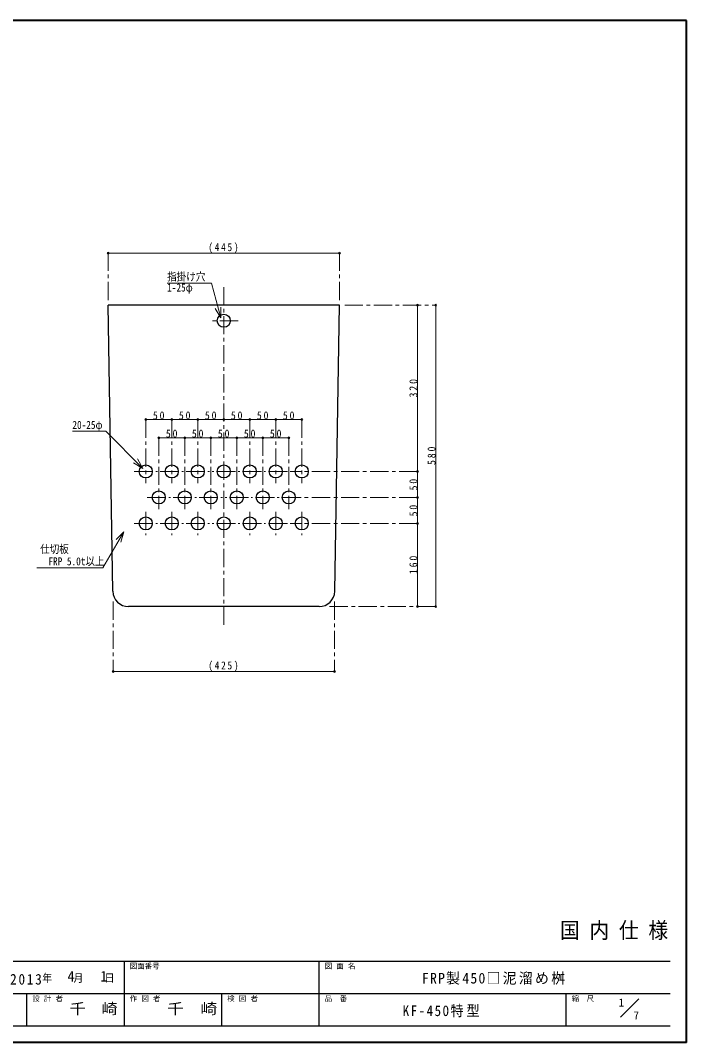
# Model space of a CAD drawing. Units: millimetres at full size, sheet at 1:7. Extents: x -1486 to 1349, y -951 to 1016.
# Drawn here: x 68 to 1349, y -951 to 1016 of the extents above; entities that cross this region are included whole.
import ezdxf
from ezdxf.enums import TextEntityAlignment as Align

# ---------------------------------------------------------------- set-up
doc = ezdxf.new("R2010")
doc.units = ezdxf.units.MM
doc.header["$LTSCALE"] = 7
doc.header["$PDMODE"] = 32
doc.header["$PDSIZE"] = 3.5
doc.linetypes.add('CHAIN1', pattern=[8, 5, -1, 1, -1])
doc.layers.add('0-0', color=7, linetype='Continuous', lineweight=18)
doc.styles.add('ＭＳ ゴシック', font='')
doc.styles.get('ＭＳ ゴシック').set_extended_font_data('MS Gothic')

msp = doc.modelspace()

# ---------------------------------------------------------------- linework, layer by layer
at = {"layer": '0-0', "color": 1, "lineweight": 40}
for p, q in [((1349.039, 1016.339), (-1485.961, 1016.339)), ((1349.039, -950.661), (1349.039, 1016.339)), ((1349.039, -950.661), (-1485.961, -950.661))]:
    msp.add_line(p, q, dxfattribs=at)
at = {"layer": '0-0', "color": 4, "linetype": 'CHAIN1', "lineweight": 9}
for p, q in [((236.539, 478.339), (236.539, 568.339)), ((681.539, 478.339), (681.539, 568.339)), ((459.039, 503.339), (459.039, -146.661)), ((691.539, 468.339), (866.539, 468.339)), ((486.539, 438.339), (431.539, 438.339)), ((309.039, 248.339), (309.039, 125.839)), ((359.039, 248.339), (359.039, 125.839)), ((409.039, 248.339), (409.039, 125.839)), ((509.039, 248.339), (509.039, 125.839)), ((559.039, 248.339), (559.039, 125.839)), ((609.039, 248.339), (609.039, 125.839)), ((334.039, 213.339), (334.039, 75.839)), ((384.039, 213.339), (384.039, 75.839)), ((434.039, 213.339), (434.039, 75.839)), ((484.039, 213.339), (484.039, 75.839)), ((534.039, 213.339), (534.039, 75.839)), ((584.039, 213.339), (584.039, 75.839)), ((286.539, 148.339), (331.539, 148.339)), ((336.539, 148.339), (381.539, 148.339)), ((386.539, 148.339), (431.539, 148.339)), ((481.539, 148.339), (436.539, 148.339)), ((531.539, 148.339), (486.539, 148.339)), ((581.539, 148.339), (536.539, 148.339)), ((831.539, 148.339), (586.539, 148.339)), ((311.539, 98.339), (356.539, 98.339)), ((361.539, 98.339), (406.539, 98.339)), ((411.539, 98.339), (456.539, 98.339)), ((506.539, 98.339), (461.539, 98.339)), ((556.539, 98.339), (511.539, 98.339)), ((831.539, 98.339), (561.539, 98.339)), ((309.039, 70.839), (309.039, 25.839)), ((359.039, 70.839), (359.039, 25.839)), ((409.039, 70.839), (409.039, 25.839)), ((509.039, 70.839), (509.039, 25.839)), ((559.039, 70.839), (559.039, 25.839)), ((609.039, 70.839), (609.039, 25.839)), ((286.539, 48.339), (331.539, 48.339)), ((336.539, 48.339), (381.539, 48.339)), ((386.539, 48.339), (431.539, 48.339)), ((481.539, 48.339), (436.539, 48.339)), ((531.539, 48.339), (486.539, 48.339)), ((581.539, 48.339), (536.539, 48.339)), ((831.539, 48.339), (586.539, 48.339)), ((246.206, -102.161), (246.206, -236.661)), ((662.368, -111.661), (866.539, -111.661)), ((671.872, -102.161), (671.872, -236.661))]:
    msp.add_line(p, q, dxfattribs=at)
at = {"layer": '0-0', "color": 4, "lineweight": 9}
for p, q in [((236.539, 568.339), (681.539, 568.339)), ((831.539, 148.339), (831.539, 468.339)), ((866.539, 468.339), (866.539, -111.661)), ((309.039, 248.339), (359.039, 248.339)), ((359.039, 248.339), (409.039, 248.339)), ((409.039, 248.339), (459.039, 248.339)), ((459.039, 248.339), (509.039, 248.339)), ((509.039, 248.339), (559.039, 248.339)), ((559.039, 248.339), (609.039, 248.339)), ((334.039, 213.339), (384.039, 213.339)), ((384.039, 213.339), (434.039, 213.339)), ((434.039, 213.339), (484.039, 213.339)), ((484.039, 213.339), (534.039, 213.339)), ((534.039, 213.339), (584.039, 213.339)), ((831.539, 98.339), (831.539, 148.339)), ((831.539, 48.339), (831.539, 98.339)), ((831.539, -111.661), (831.539, 48.339)), ((246.206, -236.661), (671.872, -236.661))]:
    msp.add_line(p, q, dxfattribs=at)
at = {"layer": '0-0'}
for p, q in [((435.126, 511.006), (350.106, 511.006)), ((453.126, 443.831), (435.126, 511.006)), ((453.126, 443.831), (442.626, 462.017)), ((453.126, 443.831), (453.126, 464.831)), ((232.054, 225.688), (167.779, 225.688)), ((303.561, 154.18), (232.054, 225.688)), ((303.561, 154.18), (285.375, 164.68)), ((303.561, 154.18), (293.061, 172.367)), ((266.657, 32.464), (226.635, -36.856)), ((266.657, 32.464), (251.808, 17.615)), ((266.657, 32.464), (261.222, 12.18)), ((99.539, -36.856), (226.635, -36.856)), ((1222.184, -902.016), (1257.539, -866.661))]:
    msp.add_line(p, q, dxfattribs=at)
at = {"layer": '0-0', "color": 5, "lineweight": 25}
for p, q in [((681.539, 468.339), (236.539, 468.339)), ((245.714, -82.161), (236.539, 468.339)), ((672.364, -82.161), (681.539, 468.339)), ((642.368, -111.661), (275.71, -111.661))]:
    msp.add_line(p, q, dxfattribs=at)
at = {"layer": '0-0', "color": 6, "lineweight": 25}
for p, q in [((-1454.461, -794.161), (1317.539, -794.161)), ((267.539, -794.161), (267.539, -919.161)), ((642.539, -919.161), (642.539, -794.161)), ((1317.539, -856.661), (-107.461, -856.661)), ((80.039, -919.161), (80.039, -856.661)), ((455.039, -919.161), (455.039, -856.661)), ((1117.539, -919.161), (1117.539, -856.661)), ((1317.539, -919.161), (-1454.461, -919.161))]:
    msp.add_line(p, q, dxfattribs=at)
at = {"layer": '0-0', "color": 5, "lineweight": 25}
for centre in [(459.039, 438.339), (309.039, 148.339), (359.039, 148.339), (409.039, 148.339), (459.039, 148.339), (509.039, 148.339), (559.039, 148.339), (609.039, 148.339), (334.039, 98.339), (384.039, 98.339), (434.039, 98.339), (484.039, 98.339), (534.039, 98.339), (584.039, 98.339), (309.039, 48.339), (359.039, 48.339), (409.039, 48.339), (459.039, 48.339), (509.039, 48.339), (559.039, 48.339), (609.039, 48.339)]:
    msp.add_circle(centre, 12.5, dxfattribs=at)
for centre, start, end in [((275.71, -81.661), 180.95484, 270), ((642.368, -81.661), 270, 359.04516)]:
    msp.add_arc(centre, 30, start, end, dxfattribs=at)
at = {"layer": '0-0', "color": 4}
for p in [(236.539, 568.339), (681.539, 568.339), (831.539, 468.339), (866.539, 468.339), (309.039, 248.339), (359.039, 248.339), (409.039, 248.339), (459.039, 248.339), (509.039, 248.339), (559.039, 248.339), (609.039, 248.339), (334.039, 213.339), (384.039, 213.339), (434.039, 213.339), (484.039, 213.339), (534.039, 213.339), (584.039, 213.339), (831.539, 148.339), (831.539, 98.339), (831.539, 48.339), (831.539, -111.661), (866.539, -111.661), (246.206, -236.661), (671.872, -236.661)]:
    msp.add_point(p, dxfattribs=at)

# ---------------------------------------------------------------- texts
at = {"layer": '0-0', "style": 'ＭＳ ゴシック'}
for s, height, width, p in [('指掛け穴', 15.4, 0.85, (350.106, 511.006)), ('1-25φ', 15.4, 0.85, (350.106, 490.006)), ('20-25φ', 15.4, 0.85, (167.779, 225.688)), ('仕切板', 15.4, 0.85, (105.824, -13.299)), ('FRP 5.0t以上', 15.4, 0.85, (121.635, -36.856)), ('国 内 仕 様', 30.79, 0.9, (1105.789, -759.161)), ('千\u3000崎', 20.53, 1.1, (162.539, -901.911)), ('千\u3000崎', 20.53, 1.15, (350.039, -901.911))]:
    msp.add_text(s, height=height, dxfattribs=dict(at, width=width)).set_placement(p, align=Align.BOTTOM_LEFT)
for s, height, p in [('図面番号', 10.26, (278.039, -811.661)), ('図 面 名', 10.26, (653.039, -811.661)), ('4', 20.53, (158.339, -839.411)), ('1', 20.53, (221.339, -839.411)), ('設 計 者', 10.26, (90.539, -874.161)), ('作 図 者', 10.26, (278.039, -874.161)), ('検 図 者', 10.26, (465.539, -874.161)), ('品\u3000番', 10.26, (653.039, -874.161)), ('縮\u3000尺', 10.26, (1128.039, -874.161)), ('1', 15.4, (1218.628, -885.927)), ('7', 15.4, (1247.132, -910.693))]:
    msp.add_text(s, height=height, dxfattribs=at).set_placement(p, align=Align.BOTTOM_LEFT)
at = {"layer": '0-0', "attachment_point": 7, "style": 'ＭＳ ゴシック'}
for s, insert, char_height in [('\\T1.38;\\W0.85;(445)', (429.289, 568.339), 15.4), ('\\T1.36;\\W0.9;50', (322.664, 248.339), 15.4), ('\\T1.36;\\W0.9;50', (372.664, 248.339), 15.4), ('\\T1.36;\\W0.9;50', (422.664, 248.339), 15.4), ('\\T1.36;\\W0.9;50', (472.664, 248.339), 15.4), ('\\T1.36;\\W0.9;50', (522.664, 248.339), 15.4), ('\\T1.36;\\W0.9;50', (572.664, 248.339), 15.4), ('\\T1.36;\\W0.9;50', (347.664, 213.339), 15.4), ('\\T1.36;\\W0.9;50', (397.664, 213.339), 15.4), ('\\T1.36;\\W0.9;50', (447.664, 213.339), 15.4), ('\\T1.36;\\W0.9;50', (497.664, 213.339), 15.4), ('\\T1.36;\\W0.9;50', (547.664, 213.339), 15.4), ('\\T1.38;\\W0.85;(425)', (429.289, -236.661), 15.4), ('\\T1.28;\\W0.9;2013', (48.089, -839.411), 20.53), ('\\T1.27;\\W0.9;年\\~\\~\\~月\\~\\~\\~日', (110.039, -835.911), 15.4), ('\\T1.17;\\W0.95;FRP製450□泥溜め桝', (840.039, -839.411), 20.53), ('\\T1.22;\\W0.9;KF-450特型', (803.039, -901.911), 20.53)]:
    msp.add_mtext(s, dxfattribs=dict(at, insert=insert, char_height=char_height))
at = {"layer": '0-0', "char_height": 15.4, "attachment_point": 7, "rotation": 90, "style": 'ＭＳ ゴシック'}
for s, insert in [('\\T1.38;\\W0.9;320', (831.539, 290.839)), ('\\T1.38;\\W0.9;580', (866.539, 160.839)), ('\\T1.36;\\W0.9;50', (831.539, 111.964)), ('\\T1.36;\\W0.9;50', (831.539, 61.964)), ('\\T1.38;\\W0.9;160', (831.539, -49.161))]:
    msp.add_mtext(s, dxfattribs=dict(at, insert=insert))

doc.saveas('drawing.dxf')
